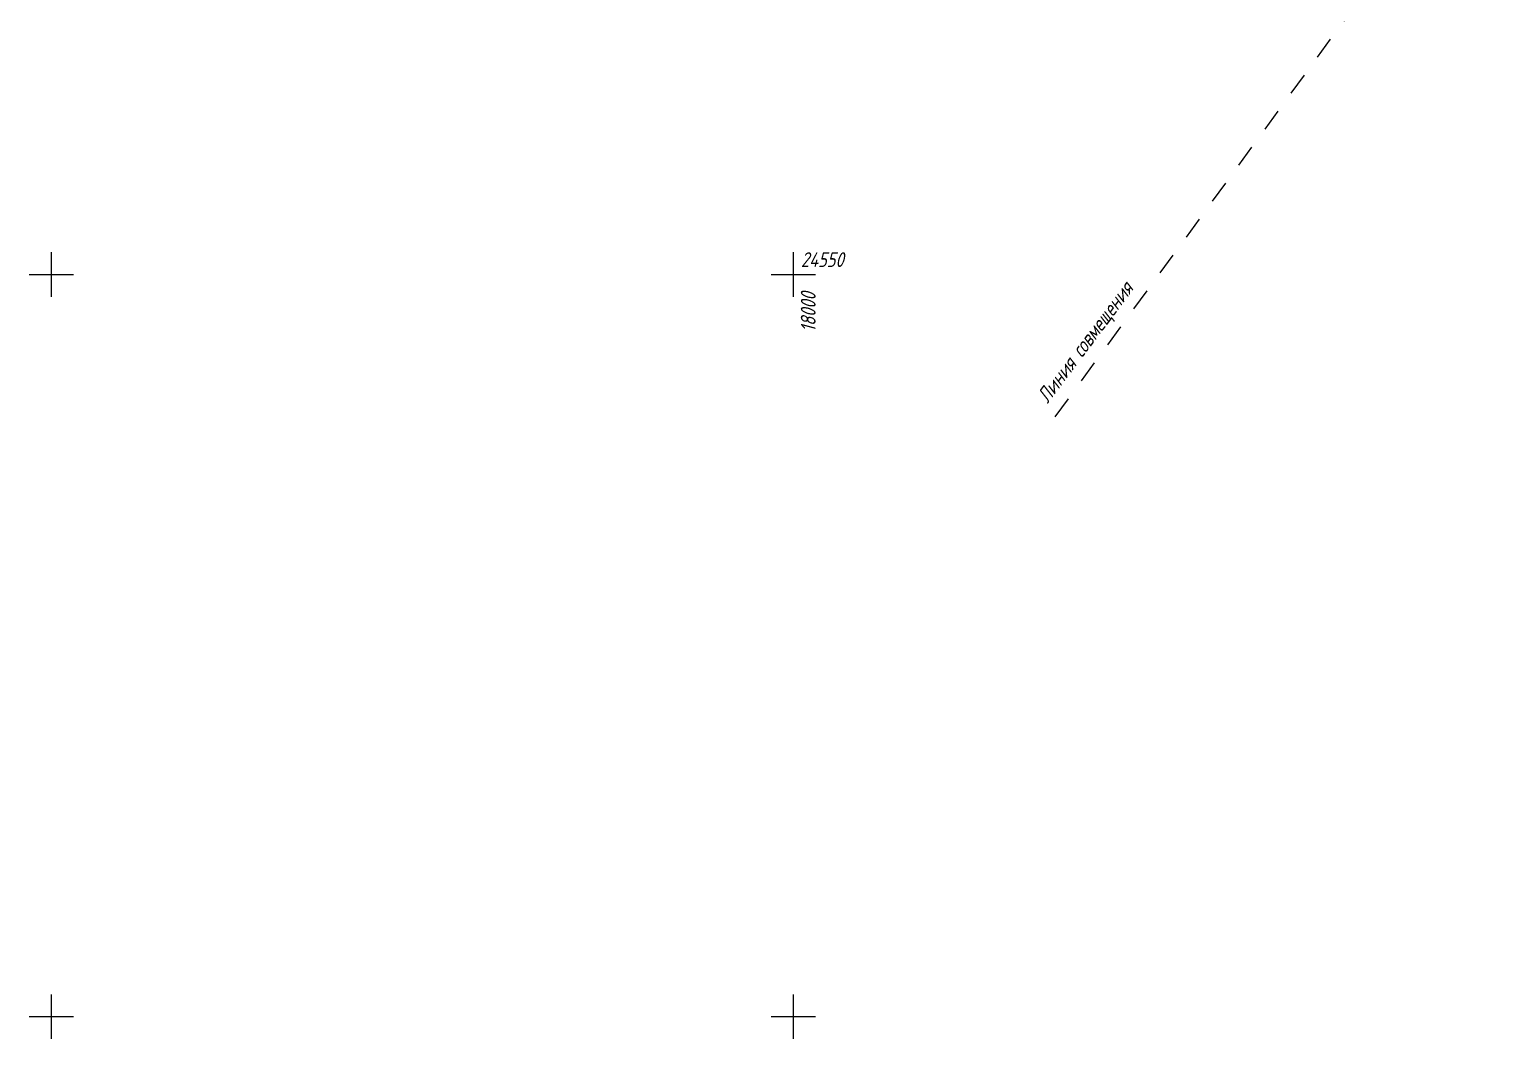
# Model space of a CAD drawing. Header units: metres. Extents: x 17798 to 18902, y 24284 to 24836.
# Drawn here: x 17948.5 to 18046.5, y 24498.5 to 24566.5 of the extents above; entities that cross this region are included whole.
import ezdxf

# ---------------------------------------------------------------- set-up
doc = ezdxf.new("R2010")
doc.units = ezdxf.units.M
doc.linetypes.add('g5_01_5x1_5', pattern=[3, 1.5, -1.5])
doc.layers.add('02_Сетка', color=7, linetype='Continuous')
doc.layers.add('rastr', color=7, linetype='Continuous')
doc.styles.get("Standard").update_dxf_attribs({"font": 'SPDS.shx', "oblique": 15, "height": 2})

# ---------------------------------------------------------------- blocks, each defined once
blk = doc.blocks.new('g5_012')
at = {"color": 92, "linetype": 'ByBlock', "lineweight": -2}
for p, q in [((0, -3), (0, 3)), ((-3, 0), (3, 0))]:
    blk.add_line(p, q, dxfattribs=at)

msp = doc.modelspace()

# ---------------------------------------------------------------- linework, layer by layer
at = {"layer": 'rastr', "color": 5, "linetype": 'g5_01_5x1_5', "lineweight": 20, "flags": 128}
msp.add_lwpolyline([(18017.644, 24540.402), (18072.843, 24616.117)], dxfattribs=at)

# ---------------------------------------------------------------- block references
at = {"layer": '02_Сетка', "color": 92, "linetype": 'Continuous', "lineweight": 15, "ltscale": 0.5, "xscale": 0.5, "yscale": 0.5}
for p in [(17950, 24550), (18000, 24550), (17950, 24500), (18000, 24500)]:
    msp.add_blockref('g5_012', p, dxfattribs=at)

# ---------------------------------------------------------------- texts
at = {"layer": '02_Сетка', "color": 3, "linetype": 'Continuous', "lineweight": 15, "oblique": 15}
msp.add_text('24550', height=1, dxfattribs=at).set_placement((18000.5, 24550.5))
msp.add_text('18000', height=1, rotation=90, dxfattribs=at).set_placement((18001.5, 24546.125))
at = {"layer": 'rastr', "color": 5, "linetype": 'Continuous', "lineweight": 15, "oblique": 15}
msp.add_text('Линия совмещения', height=1, rotation=53.10874, dxfattribs=at).set_placement((18017.131, 24541.257))

doc.saveas('drawing.dxf')
